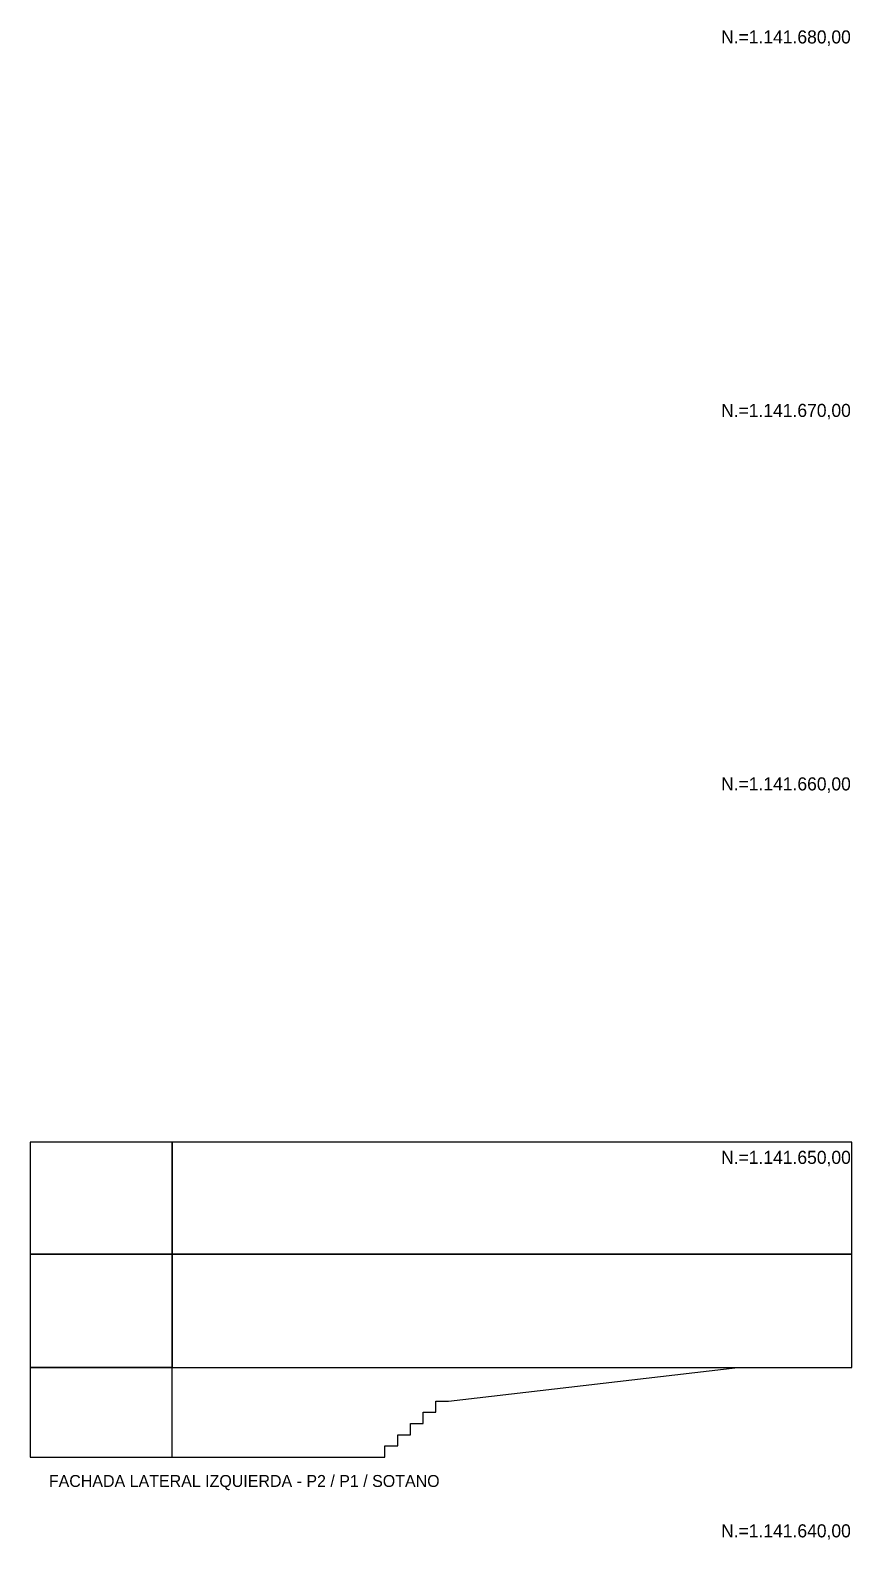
# Model space of a CAD drawing. Header units: metres. Extents: x -0.6 to 96.4, y -1.3 to 40.2.
# Drawn here: x 30 to 52, y -0.22 to 40.21 of the extents above; entities that cross this region are included whole.
import ezdxf

# ---------------------------------------------------------------- set-up
doc = ezdxf.new("R2010")
doc.units = ezdxf.units.M
doc.header["$MEASUREMENT"] = 0
doc.layers.add('FACHADAS_2D', color=3, linetype='CONTINUOUS')
doc.layers.add('LEVANTAMIENTO_POLIGONAL_UTM', color=7, linetype='CONTINUOUS')

msp = doc.modelspace()

# ---------------------------------------------------------------- linework, layer by layer
at = {"layer": 'FACHADAS_2D', "color": 6}
for p, q in [((33.8, 10.43), (30, 10.43)), ((30, 10.43), (30, 7.43)), ((33.8, 7.43), (33.8, 10.43)), ((52, 10.43), (33.8, 10.43)), ((33.8, 10.43), (33.8, 7.43)), ((52, 7.43), (52, 10.43)), ((30, 7.43), (33.8, 7.43)), ((33.8, 7.43), (52, 7.43))]:
    msp.add_line(p, q, dxfattribs=at)
at = {"layer": 'FACHADAS_2D', "color": 7}
for p, q in [((33.8, 7.43), (30, 7.43)), ((30, 7.43), (30, 4.4)), ((33.8, 4.4), (33.8, 7.43)), ((52, 7.43), (33.8, 7.43)), ((33.8, 7.43), (33.8, 4.4)), ((52, 4.4), (52, 7.43)), ((30, 4.4), (33.8, 4.4)), ((33.8, 4.4), (52, 4.4))]:
    msp.add_line(p, q, dxfattribs=at)
at = {"layer": 'FACHADAS_2D', "color": 4}
for p, q in [((33.8, 4.4), (30, 4.4)), ((30, 4.4), (30, 2)), ((33.8, 2), (33.8, 4.4)), ((30, 2), (33.8, 2))]:
    msp.add_line(p, q, dxfattribs=at)
at = {"layer": 'FACHADAS_2D', "color": 1}
for p, q in [((41.2, 3.5), (48.95, 4.4)), ((48.95, 4.4), (52, 4.4)), ((40.86, 3.2), (40.86, 3.5)), ((40.86, 3.5), (41.2, 3.5)), ((40.18, 2.6), (40.18, 2.9)), ((40.18, 2.9), (40.52, 2.9)), ((40.52, 2.9), (40.52, 3.2)), ((40.52, 3.2), (40.86, 3.2)), ((39.84, 2.3), (39.84, 2.6)), ((39.84, 2.6), (40.18, 2.6)), ((39.5, 2), (39.5, 2.3)), ((39.5, 2.3), (39.84, 2.3)), ((33.8, 2), (39.5, 2))]:
    msp.add_line(p, q, dxfattribs=at)

# ---------------------------------------------------------------- texts
at = {"layer": 'FACHADAS_2D', "color": 2}
msp.add_text('FACHADA LATERAL IZQUIERDA - P2 / P1 / SOTANO', height=0.32, dxfattribs=at).set_placement((30.5, 1.2))
at = {"layer": 'LEVANTAMIENTO_POLIGONAL_UTM', "color": 7}
for s, p in [('N.=1.141.680,00', (48.5, 39.85)), ('N.=1.141.670,00', (48.5, 29.85)), ('N.=1.141.660,00', (48.5, 19.85)), ('N.=1.141.650,00', (48.5, 9.85)), ('N.=1.141.640,00', (48.5, -0.15))]:
    msp.add_text(s, height=0.35, dxfattribs=at).set_placement(p)

doc.saveas('drawing.dxf')
